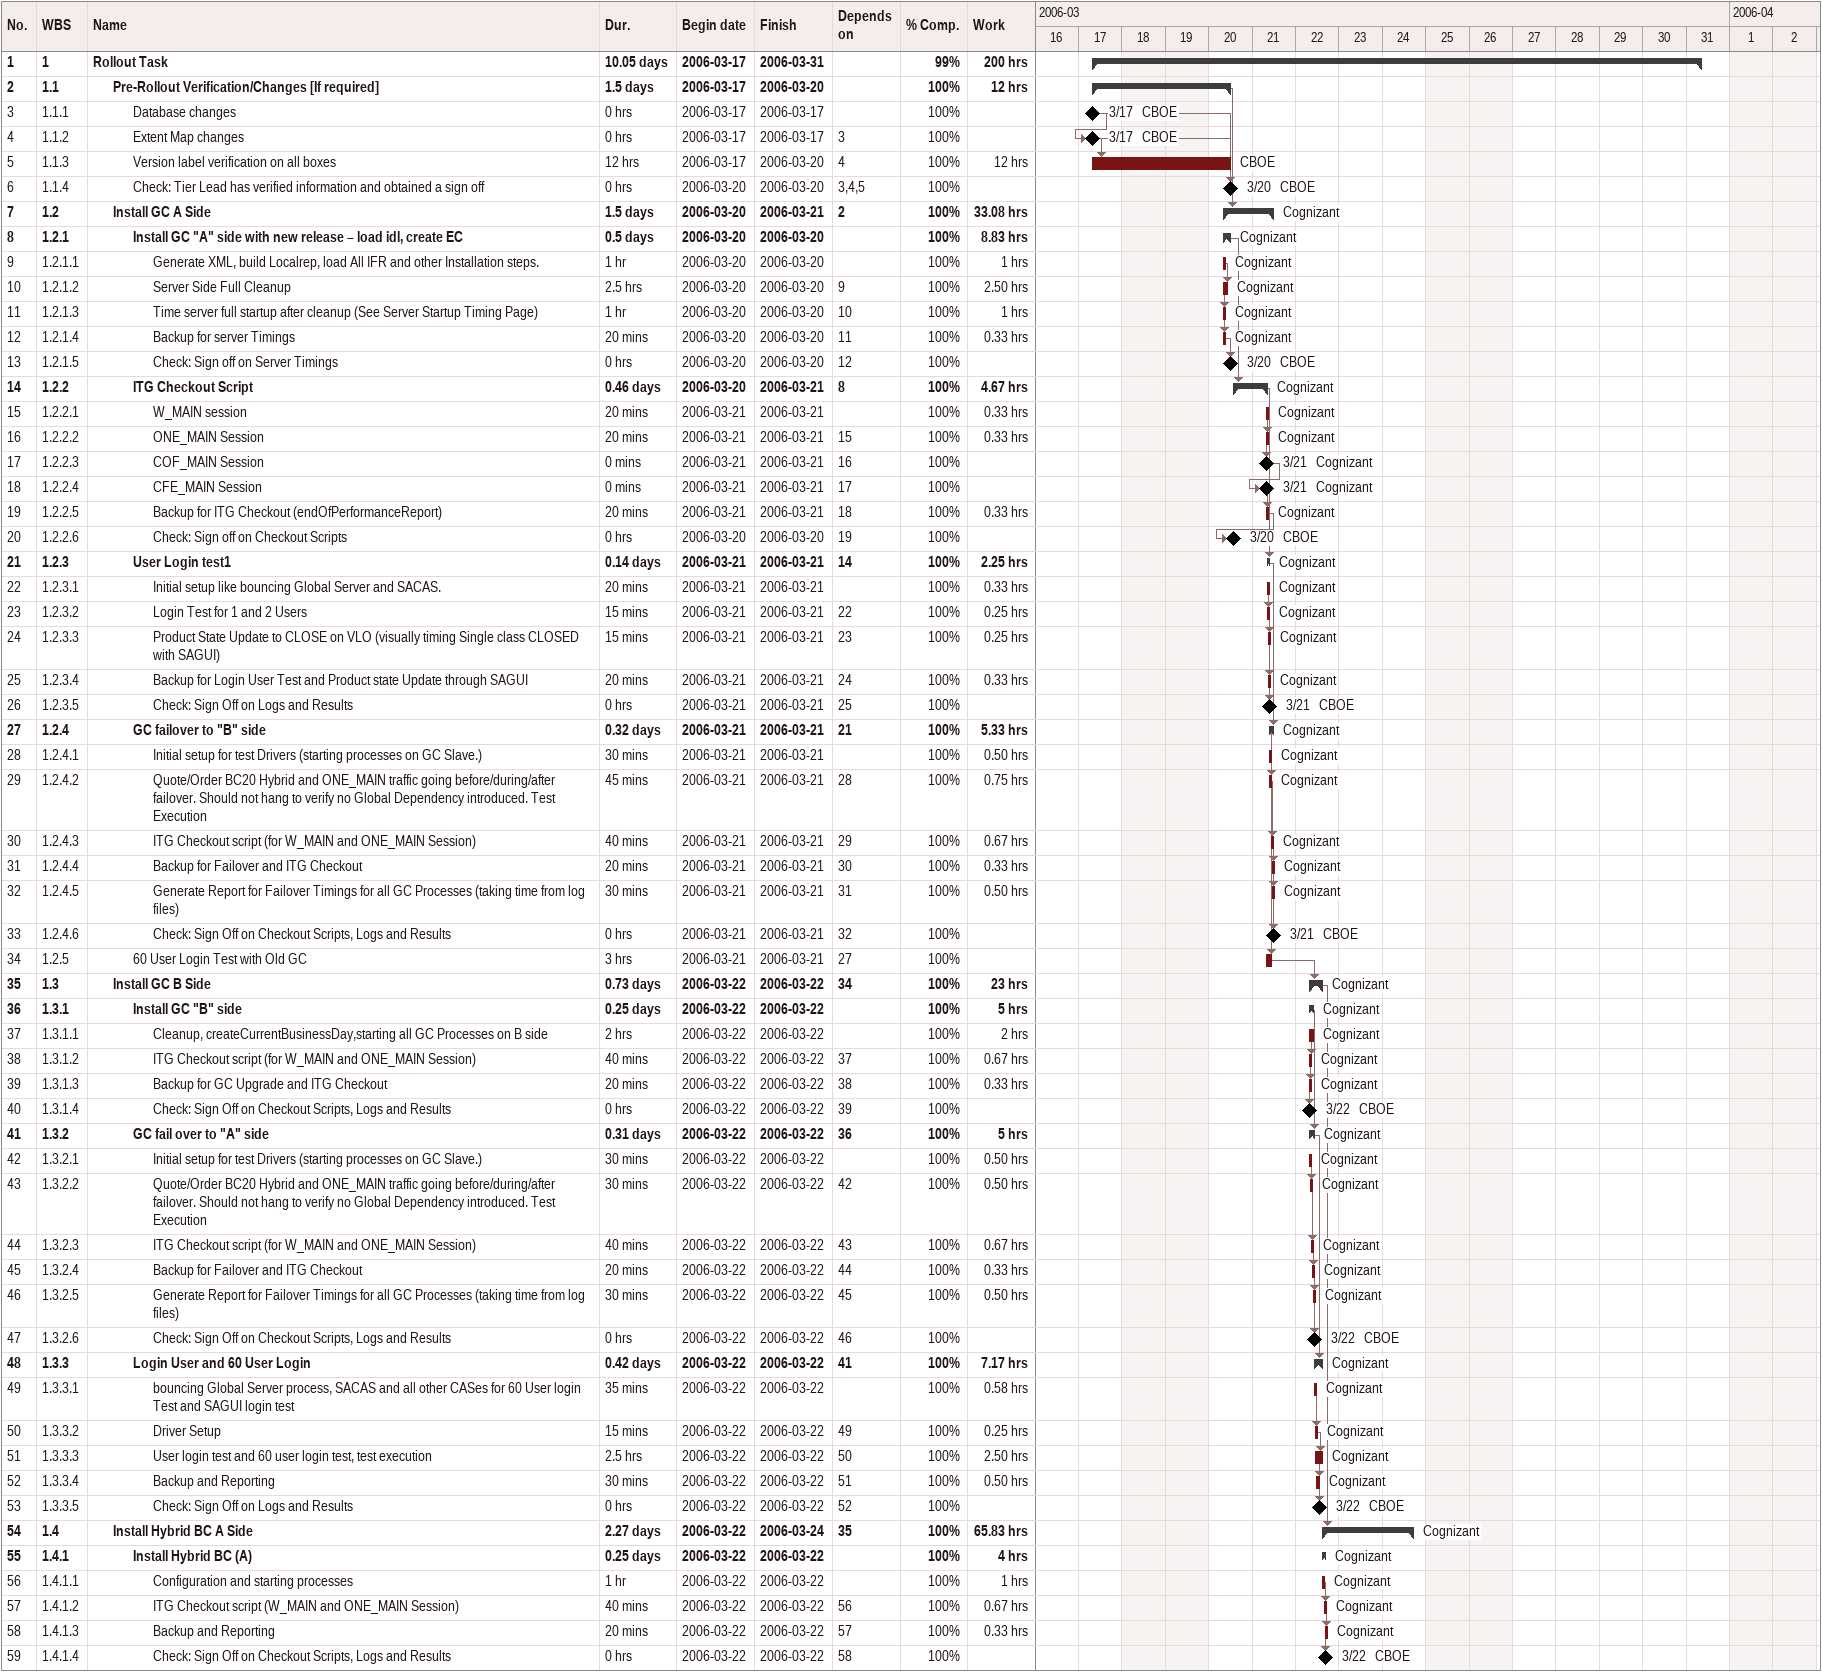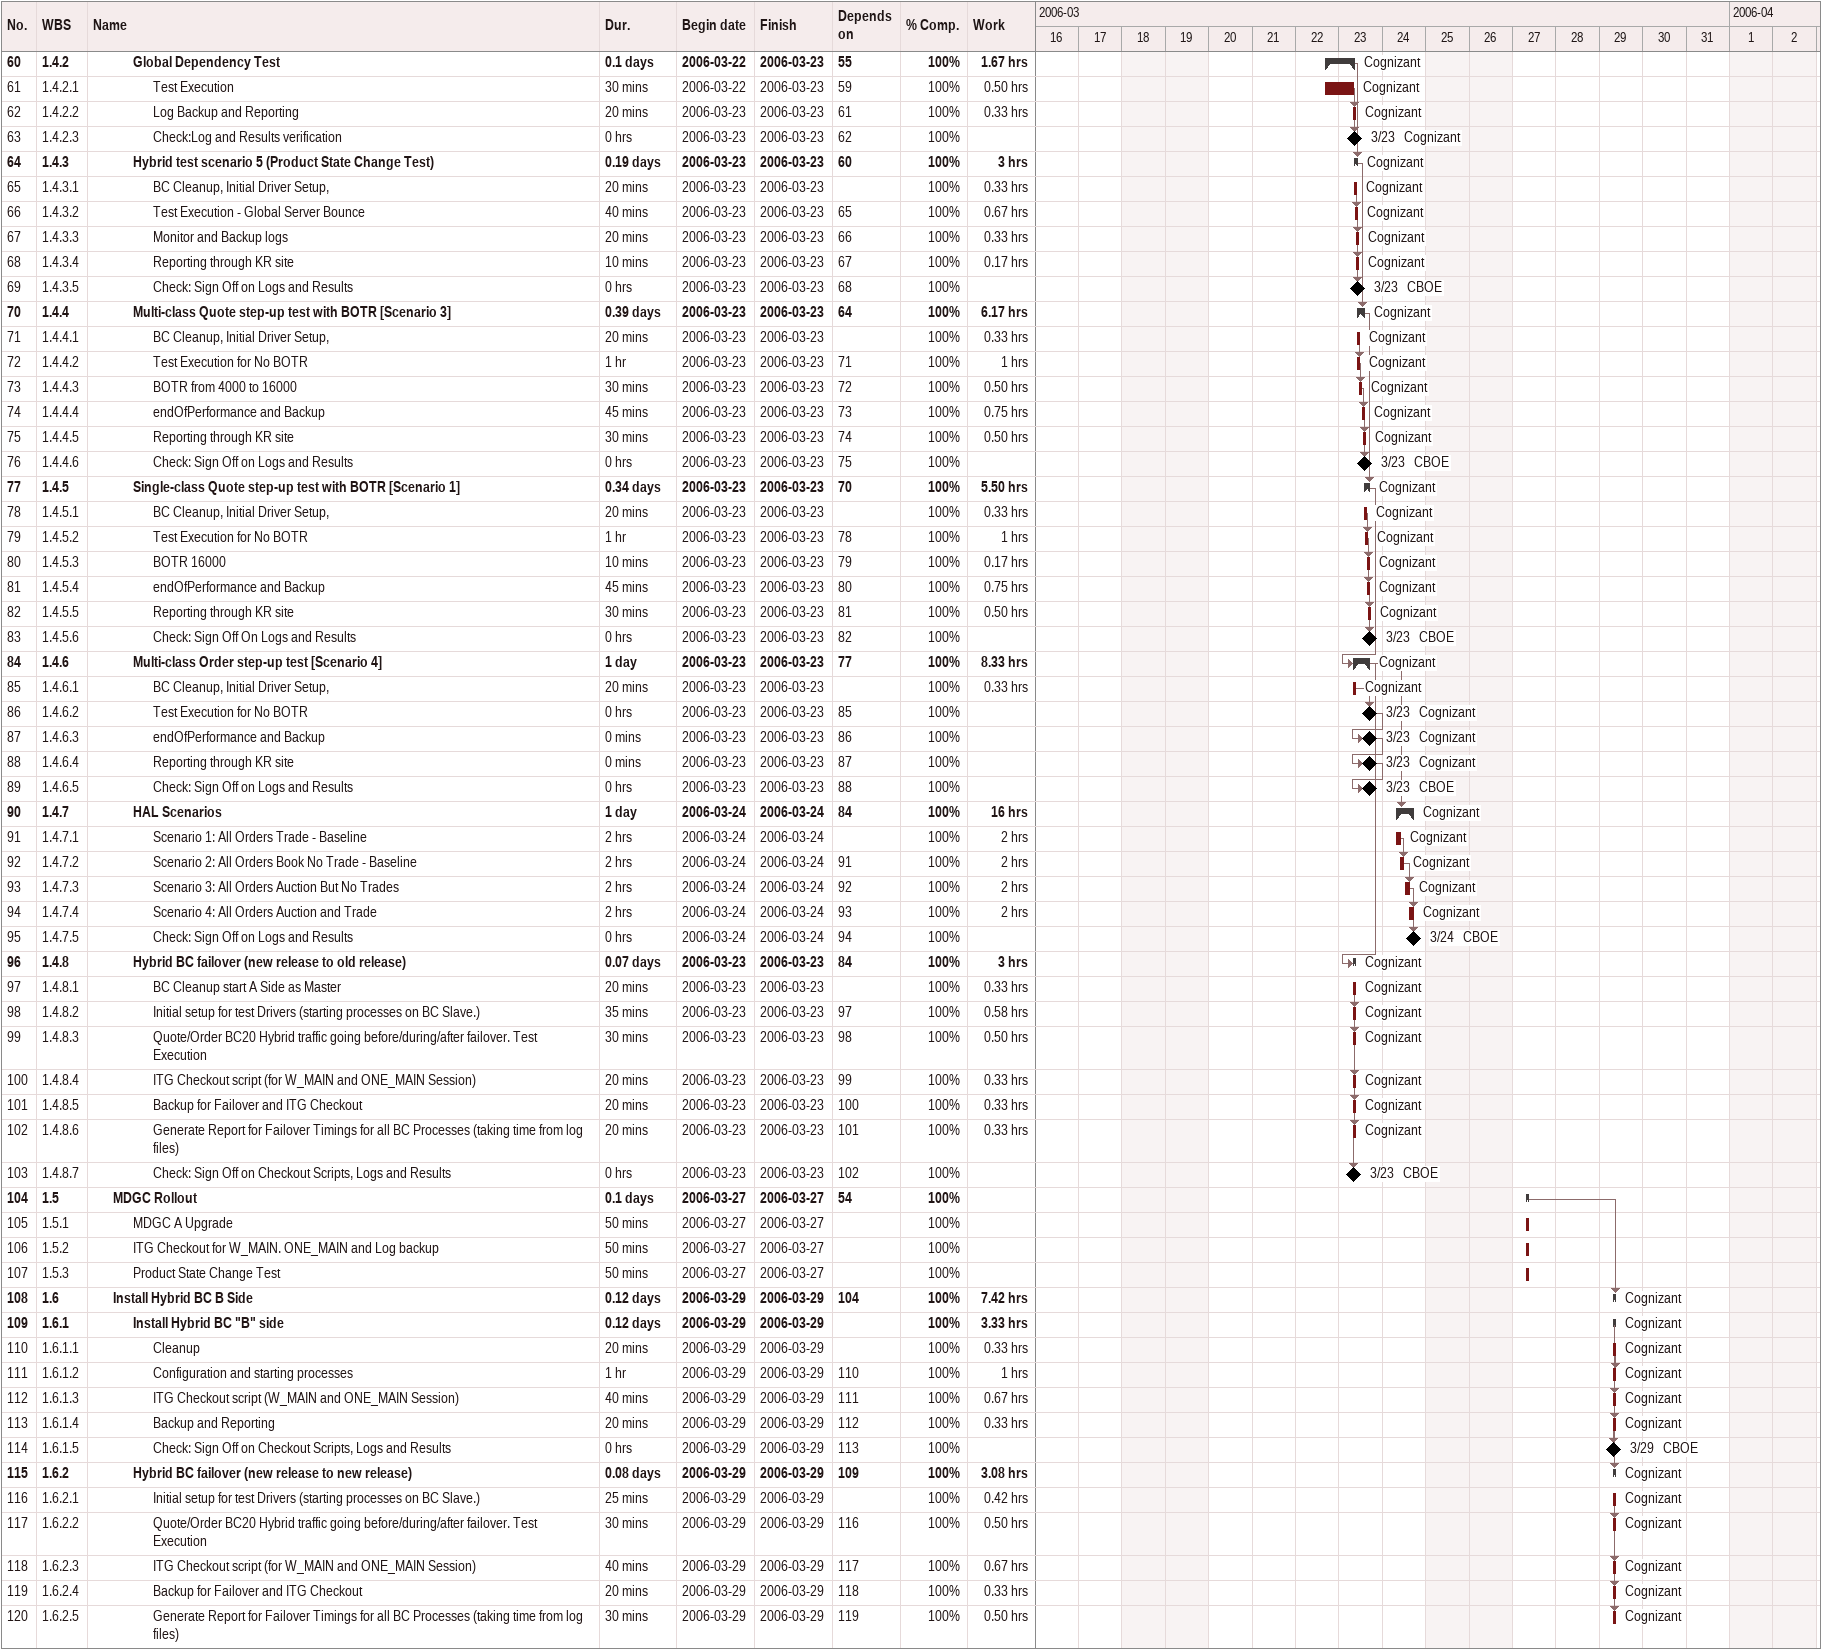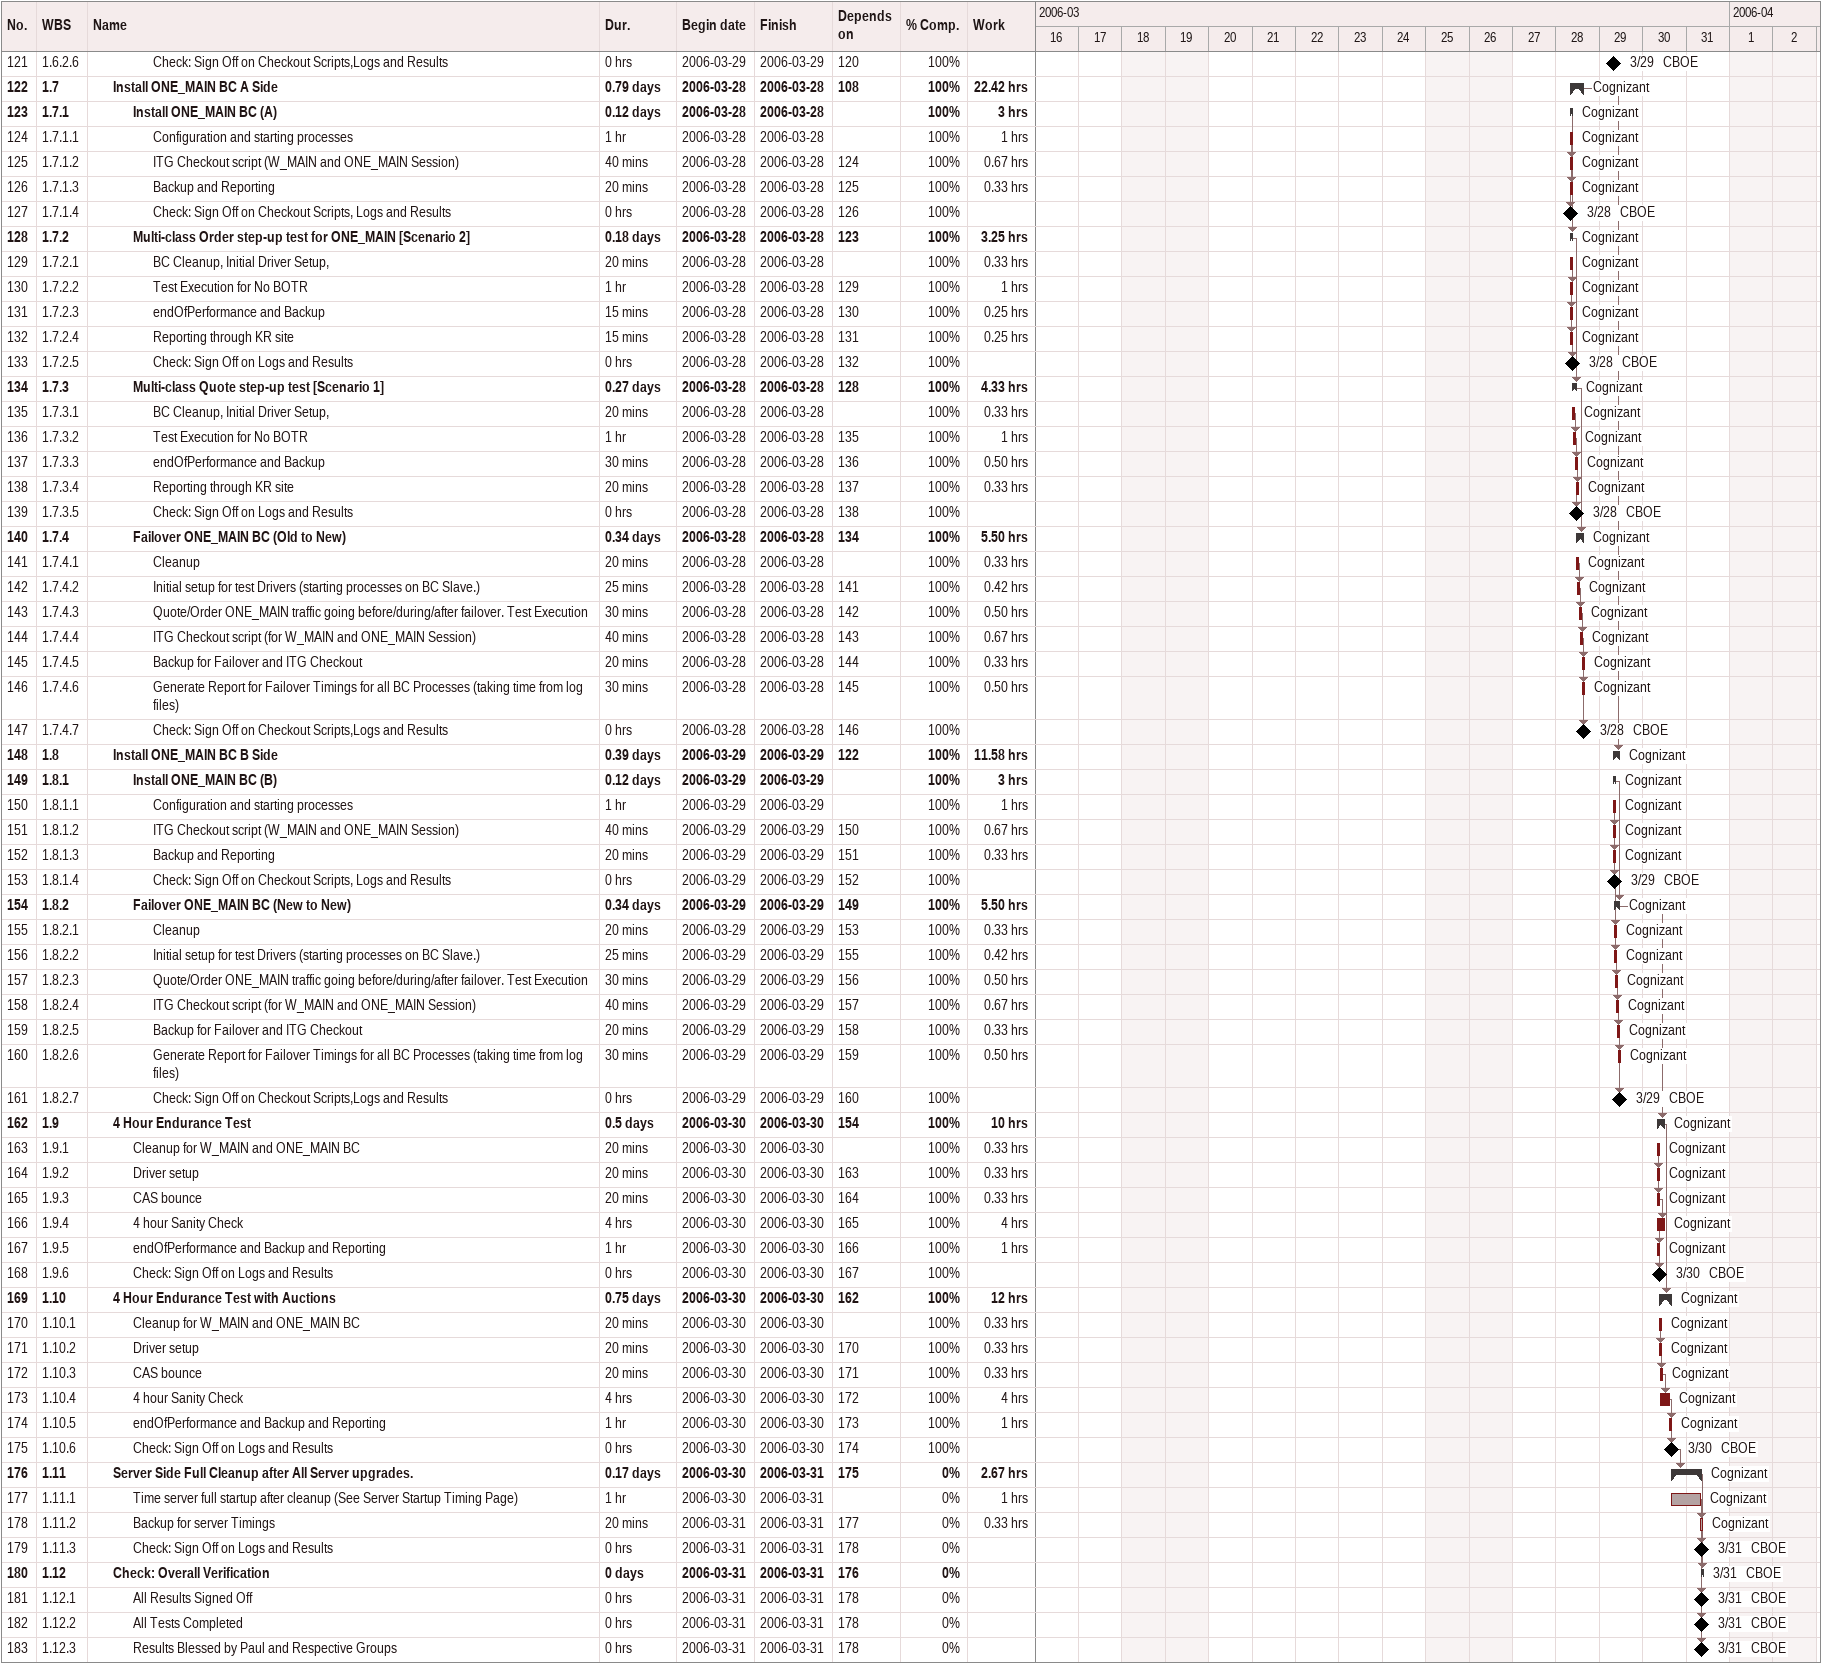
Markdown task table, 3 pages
| ID | WBS | Task | Duration | Start | Finish | Predecessors | Resources | % complete | Work (h) |
|---|---|---|---|---|---|---|---|---|---|
| 1 | 1 | **Rollout Task** | 10.05d | 2006-03-17 | 2006-03-31 |  |  | 99 | 200 |
| 2 | 1.1 | **Pre-Rollout Verification/Changes [If required]** | 1.5d | 2006-03-17 | 2006-03-20 |  |  | 100 | 12 |
| 3 | 1.1.1 | Database changes | 0h | 2006-03-17 | 2006-03-17 |  | CBOE | 100 |  |
| 4 | 1.1.2 | Extent Map changes | 0h | 2006-03-17 | 2006-03-17 | 3 | CBOE | 100 |  |
| 5 | 1.1.3 | Version label verification on all boxes | 12h | 2006-03-17 | 2006-03-20 | 4 | CBOE | 100 | 12 |
| 6 | 1.1.4 | Check: Tier Lead has verified information and obtained a sign off | 0h | 2006-03-20 | 2006-03-20 | 3, 4, 5 | CBOE | 100 |  |
| 7 | 1.2 | **Install GC A Side** | 1.5d | 2006-03-20 | 2006-03-21 | 2 | Cognizant | 100 | 33.08 |
| 8 | 1.2.1 | **Install GC "A" side with new release – load idl, create EC** | 0.5d | 2006-03-20 | 2006-03-20 |  | Cognizant | 100 | 8.83 |
| 9 | 1.2.1.1 | Generate XML, build Localrep, load All IFR and other Installation steps. | 1h | 2006-03-20 | 2006-03-20 |  | Cognizant | 100 | 1 |
| 10 | 1.2.1.2 | Server Side Full Cleanup | 2.5h | 2006-03-20 | 2006-03-20 | 9 | Cognizant | 100 | 2.50 |
| 11 | 1.2.1.3 | Time server full startup after cleanup (See Server Startup Timing Page) | 1h | 2006-03-20 | 2006-03-20 | 10 | Cognizant | 100 | 1 |
| 12 | 1.2.1.4 | Backup for server Timings | 20min | 2006-03-20 | 2006-03-20 | 11 | Cognizant | 100 | 0.33 |
| 13 | 1.2.1.5 | Check: Sign off on Server Timings | 0h | 2006-03-20 | 2006-03-20 | 12 | CBOE | 100 |  |
| 14 | 1.2.2 | **ITG Checkout Script** | 0.46d | 2006-03-20 | 2006-03-21 | 8 | Cognizant | 100 | 4.67 |
| 15 | 1.2.2.1 | W_MAIN session | 20min | 2006-03-21 | 2006-03-21 |  | Cognizant | 100 | 0.33 |
| 16 | 1.2.2.2 | ONE_MAIN Session | 20min | 2006-03-21 | 2006-03-21 | 15 | Cognizant | 100 | 0.33 |
| 17 | 1.2.2.3 | COF_MAIN Session | 0min | 2006-03-21 | 2006-03-21 | 16 | Cognizant | 100 |  |
| 18 | 1.2.2.4 | CFE_MAIN Session | 0min | 2006-03-21 | 2006-03-21 | 17 | Cognizant | 100 |  |
| 19 | 1.2.2.5 | Backup for ITG Checkout (endOfPerformanceReport) | 20min | 2006-03-21 | 2006-03-21 | 18 | Cognizant | 100 | 0.33 |
| 20 | 1.2.2.6 | Check: Sign off on Checkout Scripts | 0h | 2006-03-20 | 2006-03-20 | 19 | CBOE | 100 |  |
| 21 | 1.2.3 | **User Login test1** | 0.14d | 2006-03-21 | 2006-03-21 | 14 | Cognizant | 100 | 2.25 |
| 22 | 1.2.3.1 | Initial setup like bouncing Global Server and SACAS. | 20min | 2006-03-21 | 2006-03-21 |  | Cognizant | 100 | 0.33 |
| 23 | 1.2.3.2 | Login Test for 1 and 2 Users | 15min | 2006-03-21 | 2006-03-21 | 22 | Cognizant | 100 | 0.25 |
| 24 | 1.2.3.3 | Product State Update to CLOSE on VLO (visually timing Single class CLOSED with SAGUI) | 15min | 2006-03-21 | 2006-03-21 | 23 | Cognizant | 100 | 0.25 |
| 25 | 1.2.3.4 | Backup for Login User Test and Product state Update through SAGUI | 20min | 2006-03-21 | 2006-03-21 | 24 | Cognizant | 100 | 0.33 |
| 26 | 1.2.3.5 | Check: Sign Off on Logs and Results | 0h | 2006-03-21 | 2006-03-21 | 25 | CBOE | 100 |  |
| 27 | 1.2.4 | **GC failover to "B" side** | 0.32d | 2006-03-21 | 2006-03-21 | 21 | Cognizant | 100 | 5.33 |
| 28 | 1.2.4.1 | Initial setup for test Drivers (starting processes on GC Slave.) | 30min | 2006-03-21 | 2006-03-21 |  | Cognizant | 100 | 0.50 |
| 29 | 1.2.4.2 | Quote/Order BC20 Hybrid and ONE_MAIN traffic going before/during/after failover. Should not hang to verify no Global Dependency introduced. Test Execution | 45min | 2006-03-21 | 2006-03-21 | 28 | Cognizant | 100 | 0.75 |
| 30 | 1.2.4.3 | ITG Checkout script (for W_MAIN and ONE_MAIN Session) | 40min | 2006-03-21 | 2006-03-21 | 29 | Cognizant | 100 | 0.67 |
| 31 | 1.2.4.4 | Backup for Failover and ITG Checkout | 20min | 2006-03-21 | 2006-03-21 | 30 | Cognizant | 100 | 0.33 |
| 32 | 1.2.4.5 | Generate Report for Failover Timings for all GC Processes (taking time from log files) | 30min | 2006-03-21 | 2006-03-21 | 31 | Cognizant | 100 | 0.50 |
| 33 | 1.2.4.6 | Check: Sign Off on Checkout Scripts, Logs and Results | 0h | 2006-03-21 | 2006-03-21 | 32 | CBOE | 100 |  |
| 34 | 1.2.5 | 60 User Login Test with Old GC | 3h | 2006-03-21 | 2006-03-21 | 27 |  | 100 |  |
| 35 | 1.3 | **Install GC B Side** | 0.73d | 2006-03-22 | 2006-03-22 | 34 | Cognizant | 100 | 23 |
| 36 | 1.3.1 | **Install GC "B" side** | 0.25d | 2006-03-22 | 2006-03-22 |  | Cognizant | 100 | 5 |
| 37 | 1.3.1.1 | Cleanup, createCurrentBusinessDay,starting all GC Processes on B side | 2h | 2006-03-22 | 2006-03-22 |  | Cognizant | 100 | 2 |
| 38 | 1.3.1.2 | ITG Checkout script (for W_MAIN and ONE_MAIN Session) | 40min | 2006-03-22 | 2006-03-22 | 37 | Cognizant | 100 | 0.67 |
| 39 | 1.3.1.3 | Backup for GC Upgrade and ITG Checkout | 20min | 2006-03-22 | 2006-03-22 | 38 | Cognizant | 100 | 0.33 |
| 40 | 1.3.1.4 | Check: Sign Off on Checkout Scripts, Logs and Results | 0h | 2006-03-22 | 2006-03-22 | 39 | CBOE | 100 |  |
| 41 | 1.3.2 | **GC fail over to "A" side** | 0.31d | 2006-03-22 | 2006-03-22 | 36 | Cognizant | 100 | 5 |
| 42 | 1.3.2.1 | Initial setup for test Drivers (starting processes on GC Slave.) | 30min | 2006-03-22 | 2006-03-22 |  | Cognizant | 100 | 0.50 |
| 43 | 1.3.2.2 | Quote/Order BC20 Hybrid and ONE_MAIN traffic going before/during/after failover. Should not hang to verify no Global Dependency introduced. Test Execution | 30min | 2006-03-22 | 2006-03-22 | 42 | Cognizant | 100 | 0.50 |
| 44 | 1.3.2.3 | ITG Checkout script (for W_MAIN and ONE_MAIN Session) | 40min | 2006-03-22 | 2006-03-22 | 43 | Cognizant | 100 | 0.67 |
| 45 | 1.3.2.4 | Backup for Failover and ITG Checkout | 20min | 2006-03-22 | 2006-03-22 | 44 | Cognizant | 100 | 0.33 |
| 46 | 1.3.2.5 | Generate Report for Failover Timings for all GC Processes (taking time from log files) | 30min | 2006-03-22 | 2006-03-22 | 45 | Cognizant | 100 | 0.50 |
| 47 | 1.3.2.6 | Check: Sign Off on Checkout Scripts, Logs and Results | 0h | 2006-03-22 | 2006-03-22 | 46 | CBOE | 100 |  |
| 48 | 1.3.3 | **Login User and 60 User Login** | 0.42d | 2006-03-22 | 2006-03-22 | 41 | Cognizant | 100 | 7.17 |
| 49 | 1.3.3.1 | bouncing Global Server process, SACAS and all other CASes for 60 User login Test and SAGUI login test | 35min | 2006-03-22 | 2006-03-22 |  | Cognizant | 100 | 0.58 |
| 50 | 1.3.3.2 | Driver Setup | 15min | 2006-03-22 | 2006-03-22 | 49 | Cognizant | 100 | 0.25 |
| 51 | 1.3.3.3 | User login test and 60 user login test, test execution | 2.5h | 2006-03-22 | 2006-03-22 | 50 | Cognizant | 100 | 2.50 |
| 52 | 1.3.3.4 | Backup and Reporting | 30min | 2006-03-22 | 2006-03-22 | 51 | Cognizant | 100 | 0.50 |
| 53 | 1.3.3.5 | Check: Sign Off on Logs and Results | 0h | 2006-03-22 | 2006-03-22 | 52 | CBOE | 100 |  |
| 54 | 1.4 | **Install Hybrid BC A Side** | 2.27d | 2006-03-22 | 2006-03-24 | 35 | Cognizant | 100 | 65.83 |
| 55 | 1.4.1 | **Install Hybrid BC (A)** | 0.25d | 2006-03-22 | 2006-03-22 |  | Cognizant | 100 | 4 |
| 56 | 1.4.1.1 | Configuration and starting processes | 1h | 2006-03-22 | 2006-03-22 |  | Cognizant | 100 | 1 |
| 57 | 1.4.1.2 | ITG Checkout script (W_MAIN and ONE_MAIN Session) | 40min | 2006-03-22 | 2006-03-22 | 56 | Cognizant | 100 | 0.67 |
| 58 | 1.4.1.3 | Backup and Reporting | 20min | 2006-03-22 | 2006-03-22 | 57 | Cognizant | 100 | 0.33 |
| 59 | 1.4.1.4 | Check: Sign Off on Checkout Scripts, Logs and Results | 0h | 2006-03-22 | 2006-03-22 | 58 | CBOE | 100 |  |
| 60 | 1.4.2 | **Global Dependency Test** | 0.1d | 2006-03-22 | 2006-03-23 | 55 | Cognizant | 100 | 1.67 |
| 61 | 1.4.2.1 | Test Execution | 30min | 2006-03-22 | 2006-03-23 | 59 | Cognizant | 100 | 0.50 |
| 62 | 1.4.2.2 | Log Backup and Reporting | 20min | 2006-03-23 | 2006-03-23 | 61 | Cognizant | 100 | 0.33 |
| 63 | 1.4.2.3 | Check:Log and Results verification | 0h | 2006-03-23 | 2006-03-23 | 62 | Cognizant | 100 |  |
| 64 | 1.4.3 | **Hybrid test scenario 5 (Product State Change Test)** | 0.19d | 2006-03-23 | 2006-03-23 | 60 | Cognizant | 100 | 3 |
| 65 | 1.4.3.1 | BC Cleanup, Initial Driver Setup, | 20min | 2006-03-23 | 2006-03-23 |  | Cognizant | 100 | 0.33 |
| 66 | 1.4.3.2 | Test Execution - Global Server Bounce | 40min | 2006-03-23 | 2006-03-23 | 65 | Cognizant | 100 | 0.67 |
| 67 | 1.4.3.3 | Monitor and Backup logs | 20min | 2006-03-23 | 2006-03-23 | 66 | Cognizant | 100 | 0.33 |
| 68 | 1.4.3.4 | Reporting through KR site | 10min | 2006-03-23 | 2006-03-23 | 67 | Cognizant | 100 | 0.17 |
| 69 | 1.4.3.5 | Check: Sign Off on Logs and Results | 0h | 2006-03-23 | 2006-03-23 | 68 | CBOE | 100 |  |
| 70 | 1.4.4 | **Multi-class Quote step-up test with BOTR [Scenario 3]** | 0.39d | 2006-03-23 | 2006-03-23 | 64 | Cognizant | 100 | 6.17 |
| 71 | 1.4.4.1 | BC Cleanup, Initial Driver Setup, | 20min | 2006-03-23 | 2006-03-23 |  | Cognizant | 100 | 0.33 |
| 72 | 1.4.4.2 | Test Execution for No BOTR | 1h | 2006-03-23 | 2006-03-23 | 71 | Cognizant | 100 | 1 |
| 73 | 1.4.4.3 | BOTR from 4000 to 16000 | 30min | 2006-03-23 | 2006-03-23 | 72 | Cognizant | 100 | 0.50 |
| 74 | 1.4.4.4 | endOfPerformance and Backup | 45min | 2006-03-23 | 2006-03-23 | 73 | Cognizant | 100 | 0.75 |
| 75 | 1.4.4.5 | Reporting through KR site | 30min | 2006-03-23 | 2006-03-23 | 74 | Cognizant | 100 | 0.50 |
| 76 | 1.4.4.6 | Check: Sign Off on Logs and Results | 0h | 2006-03-23 | 2006-03-23 | 75 | CBOE | 100 |  |
| 77 | 1.4.5 | **Single-class Quote step-up test with BOTR [Scenario 1]** | 0.34d | 2006-03-23 | 2006-03-23 | 70 | Cognizant | 100 | 5.50 |
| 78 | 1.4.5.1 | BC Cleanup, Initial Driver Setup, | 20min | 2006-03-23 | 2006-03-23 |  | Cognizant | 100 | 0.33 |
| 79 | 1.4.5.2 | Test Execution for No BOTR | 1h | 2006-03-23 | 2006-03-23 | 78 | Cognizant | 100 | 1 |
| 80 | 1.4.5.3 | BOTR 16000 | 10min | 2006-03-23 | 2006-03-23 | 79 | Cognizant | 100 | 0.17 |
| 81 | 1.4.5.4 | endOfPerformance and Backup | 45min | 2006-03-23 | 2006-03-23 | 80 | Cognizant | 100 | 0.75 |
| 82 | 1.4.5.5 | Reporting through KR site | 30min | 2006-03-23 | 2006-03-23 | 81 | Cognizant | 100 | 0.50 |
| 83 | 1.4.5.6 | Check: Sign Off On Logs and Results | 0h | 2006-03-23 | 2006-03-23 | 82 | CBOE | 100 |  |
| 84 | 1.4.6 | **Multi-class Order step-up test [Scenario 4]** | 1d | 2006-03-23 | 2006-03-23 | 77 | Cognizant | 100 | 8.33 |
| 85 | 1.4.6.1 | BC Cleanup, Initial Driver Setup, | 20min | 2006-03-23 | 2006-03-23 |  | Cognizant | 100 | 0.33 |
| 86 | 1.4.6.2 | Test Execution for No BOTR | 0h | 2006-03-23 | 2006-03-23 | 85 | Cognizant | 100 |  |
| 87 | 1.4.6.3 | endOfPerformance and Backup | 0min | 2006-03-23 | 2006-03-23 | 86 | Cognizant | 100 |  |
| 88 | 1.4.6.4 | Reporting through KR site | 0min | 2006-03-23 | 2006-03-23 | 87 | Cognizant | 100 |  |
| 89 | 1.4.6.5 | Check: Sign Off on Logs and Results | 0h | 2006-03-23 | 2006-03-23 | 88 | CBOE | 100 |  |
| 90 | 1.4.7 | **HAL Scenarios** | 1d | 2006-03-24 | 2006-03-24 | 84 | Cognizant | 100 | 16 |
| 91 | 1.4.7.1 | Scenario 1: All Orders Trade - Baseline | 2h | 2006-03-24 | 2006-03-24 |  | Cognizant | 100 | 2 |
| 92 | 1.4.7.2 | Scenario 2: All Orders Book No Trade - Baseline | 2h | 2006-03-24 | 2006-03-24 | 91 | Cognizant | 100 | 2 |
| 93 | 1.4.7.3 | Scenario 3: All Orders Auction But No Trades | 2h | 2006-03-24 | 2006-03-24 | 92 | Cognizant | 100 | 2 |
| 94 | 1.4.7.4 | Scenario 4: All Orders Auction and Trade | 2h | 2006-03-24 | 2006-03-24 | 93 | Cognizant | 100 | 2 |
| 95 | 1.4.7.5 | Check: Sign Off on Logs and Results | 0h | 2006-03-24 | 2006-03-24 | 94 | CBOE | 100 |  |
| 96 | 1.4.8 | **Hybrid BC failover (new release to old release)** | 0.07d | 2006-03-23 | 2006-03-23 | 84 | Cognizant | 100 | 3 |
| 97 | 1.4.8.1 | BC Cleanup start A Side as Master | 20min | 2006-03-23 | 2006-03-23 |  | Cognizant | 100 | 0.33 |
| 98 | 1.4.8.2 | Initial setup for test Drivers (starting processes on BC Slave.) | 35min | 2006-03-23 | 2006-03-23 | 97 | Cognizant | 100 | 0.58 |
| 99 | 1.4.8.3 | Quote/Order BC20 Hybrid traffic going before/during/after failover. Test Execution | 30min | 2006-03-23 | 2006-03-23 | 98 | Cognizant | 100 | 0.50 |
| 100 | 1.4.8.4 | ITG Checkout script (for W_MAIN and ONE_MAIN Session) | 20min | 2006-03-23 | 2006-03-23 | 99 | Cognizant | 100 | 0.33 |
| 101 | 1.4.8.5 | Backup for Failover and ITG Checkout | 20min | 2006-03-23 | 2006-03-23 | 100 | Cognizant | 100 | 0.33 |
| 102 | 1.4.8.6 | Generate Report for Failover Timings for all BC Processes (taking time from log files) | 20min | 2006-03-23 | 2006-03-23 | 101 | Cognizant | 100 | 0.33 |
| 103 | 1.4.8.7 | Check: Sign Off on Checkout Scripts, Logs and Results | 0h | 2006-03-23 | 2006-03-23 | 102 | CBOE | 100 |  |
| 104 | 1.5 | **MDGC Rollout** | 0.1d | 2006-03-27 | 2006-03-27 | 54 |  | 100 |  |
| 105 | 1.5.1 | MDGC A Upgrade | 50min | 2006-03-27 | 2006-03-27 |  |  | 100 |  |
| 106 | 1.5.2 | ITG Checkout for W_MAIN. ONE_MAIN and Log backup | 50min | 2006-03-27 | 2006-03-27 |  |  | 100 |  |
| 107 | 1.5.3 | Product State Change Test | 50min | 2006-03-27 | 2006-03-27 |  |  | 100 |  |
| 108 | 1.6 | **Install Hybrid BC B Side** | 0.12d | 2006-03-29 | 2006-03-29 | 104 | Cognizant | 100 | 7.42 |
| 109 | 1.6.1 | **Install Hybrid BC "B" side** | 0.12d | 2006-03-29 | 2006-03-29 |  | Cognizant | 100 | 3.33 |
| 110 | 1.6.1.1 | Cleanup | 20min | 2006-03-29 | 2006-03-29 |  | Cognizant | 100 | 0.33 |
| 111 | 1.6.1.2 | Configuration and starting processes | 1h | 2006-03-29 | 2006-03-29 | 110 | Cognizant | 100 | 1 |
| 112 | 1.6.1.3 | ITG Checkout script (W_MAIN and ONE_MAIN Session) | 40min | 2006-03-29 | 2006-03-29 | 111 | Cognizant | 100 | 0.67 |
| 113 | 1.6.1.4 | Backup and Reporting | 20min | 2006-03-29 | 2006-03-29 | 112 | Cognizant | 100 | 0.33 |
| 114 | 1.6.1.5 | Check: Sign Off on Checkout Scripts, Logs and Results | 0h | 2006-03-29 | 2006-03-29 | 113 | CBOE | 100 |  |
| 115 | 1.6.2 | **Hybrid BC failover (new release to new release)** | 0.08d | 2006-03-29 | 2006-03-29 | 109 | Cognizant | 100 | 3.08 |
| 116 | 1.6.2.1 | Initial setup for test Drivers (starting processes on BC Slave.) | 25min | 2006-03-29 | 2006-03-29 |  | Cognizant | 100 | 0.42 |
| 117 | 1.6.2.2 | Quote/Order BC20 Hybrid traffic going before/during/after failover. Test Execution | 30min | 2006-03-29 | 2006-03-29 | 116 | Cognizant | 100 | 0.50 |
| 118 | 1.6.2.3 | ITG Checkout script (for W_MAIN and ONE_MAIN Session) | 40min | 2006-03-29 | 2006-03-29 | 117 | Cognizant | 100 | 0.67 |
| 119 | 1.6.2.4 | Backup for Failover and ITG Checkout | 20min | 2006-03-29 | 2006-03-29 | 118 | Cognizant | 100 | 0.33 |
| 120 | 1.6.2.5 | Generate Report for Failover Timings for all BC Processes (taking time from log files) | 30min | 2006-03-29 | 2006-03-29 | 119 | Cognizant | 100 | 0.50 |
| 121 | 1.6.2.6 | Check: Sign Off on Checkout Scripts,Logs and Results | 0h | 2006-03-29 | 2006-03-29 | 120 | CBOE | 100 |  |
| 122 | 1.7 | **Install ONE_MAIN BC A Side** | 0.79d | 2006-03-28 | 2006-03-28 | 108 | Cognizant | 100 | 22.42 |
| 123 | 1.7.1 | **Install ONE_MAIN BC (A)** | 0.12d | 2006-03-28 | 2006-03-28 |  | Cognizant | 100 | 3 |
| 124 | 1.7.1.1 | Configuration and starting processes | 1h | 2006-03-28 | 2006-03-28 |  | Cognizant | 100 | 1 |
| 125 | 1.7.1.2 | ITG Checkout script (W_MAIN and ONE_MAIN Session) | 40min | 2006-03-28 | 2006-03-28 | 124 | Cognizant | 100 | 0.67 |
| 126 | 1.7.1.3 | Backup and Reporting | 20min | 2006-03-28 | 2006-03-28 | 125 | Cognizant | 100 | 0.33 |
| 127 | 1.7.1.4 | Check: Sign Off on Checkout Scripts, Logs and Results | 0h | 2006-03-28 | 2006-03-28 | 126 | CBOE | 100 |  |
| 128 | 1.7.2 | **Multi-class Order step-up test for ONE_MAIN [Scenario 2]** | 0.18d | 2006-03-28 | 2006-03-28 | 123 | Cognizant | 100 | 3.25 |
| 129 | 1.7.2.1 | BC Cleanup, Initial Driver Setup, | 20min | 2006-03-28 | 2006-03-28 |  | Cognizant | 100 | 0.33 |
| 130 | 1.7.2.2 | Test Execution for No BOTR | 1h | 2006-03-28 | 2006-03-28 | 129 | Cognizant | 100 | 1 |
| 131 | 1.7.2.3 | endOfPerformance and Backup | 15min | 2006-03-28 | 2006-03-28 | 130 | Cognizant | 100 | 0.25 |
| 132 | 1.7.2.4 | Reporting through KR site | 15min | 2006-03-28 | 2006-03-28 | 131 | Cognizant | 100 | 0.25 |
| 133 | 1.7.2.5 | Check: Sign Off on Logs and Results | 0h | 2006-03-28 | 2006-03-28 | 132 | CBOE | 100 |  |
| 134 | 1.7.3 | **Multi-class Quote step-up test [Scenario 1]** | 0.27d | 2006-03-28 | 2006-03-28 | 128 | Cognizant | 100 | 4.33 |
| 135 | 1.7.3.1 | BC Cleanup, Initial Driver Setup, | 20min | 2006-03-28 | 2006-03-28 |  | Cognizant | 100 | 0.33 |
| 136 | 1.7.3.2 | Test Execution for No BOTR | 1h | 2006-03-28 | 2006-03-28 | 135 | Cognizant | 100 | 1 |
| 137 | 1.7.3.3 | endOfPerformance and Backup | 30min | 2006-03-28 | 2006-03-28 | 136 | Cognizant | 100 | 0.50 |
| 138 | 1.7.3.4 | Reporting through KR site | 20min | 2006-03-28 | 2006-03-28 | 137 | Cognizant | 100 | 0.33 |
| 139 | 1.7.3.5 | Check: Sign Off on Logs and Results | 0h | 2006-03-28 | 2006-03-28 | 138 | CBOE | 100 |  |
| 140 | 1.7.4 | **Failover ONE_MAIN BC (Old to New)** | 0.34d | 2006-03-28 | 2006-03-28 | 134 | Cognizant | 100 | 5.50 |
| 141 | 1.7.4.1 | Cleanup | 20min | 2006-03-28 | 2006-03-28 |  | Cognizant | 100 | 0.33 |
| 142 | 1.7.4.2 | Initial setup for test Drivers (starting processes on BC Slave.) | 25min | 2006-03-28 | 2006-03-28 | 141 | Cognizant | 100 | 0.42 |
| 143 | 1.7.4.3 | Quote/Order ONE_MAIN traffic going before/during/after failover. Test Execution | 30min | 2006-03-28 | 2006-03-28 | 142 | Cognizant | 100 | 0.50 |
| 144 | 1.7.4.4 | ITG Checkout script (for W_MAIN and ONE_MAIN Session) | 40min | 2006-03-28 | 2006-03-28 | 143 | Cognizant | 100 | 0.67 |
| 145 | 1.7.4.5 | Backup for Failover and ITG Checkout | 20min | 2006-03-28 | 2006-03-28 | 144 | Cognizant | 100 | 0.33 |
| 146 | 1.7.4.6 | Generate Report for Failover Timings for all BC Processes (taking time from log files) | 30min | 2006-03-28 | 2006-03-28 | 145 | Cognizant | 100 | 0.50 |
| 147 | 1.7.4.7 | Check: Sign Off on Checkout Scripts,Logs and Results | 0h | 2006-03-28 | 2006-03-28 | 146 | CBOE | 100 |  |
| 148 | 1.8 | **Install ONE_MAIN BC B Side** | 0.39d | 2006-03-29 | 2006-03-29 | 122 | Cognizant | 100 | 11.58 |
| 149 | 1.8.1 | **Install ONE_MAIN BC (B)** | 0.12d | 2006-03-29 | 2006-03-29 |  | Cognizant | 100 | 3 |
| 150 | 1.8.1.1 | Configuration and starting processes | 1h | 2006-03-29 | 2006-03-29 |  | Cognizant | 100 | 1 |
| 151 | 1.8.1.2 | ITG Checkout script (W_MAIN and ONE_MAIN Session) | 40min | 2006-03-29 | 2006-03-29 | 150 | Cognizant | 100 | 0.67 |
| 152 | 1.8.1.3 | Backup and Reporting | 20min | 2006-03-29 | 2006-03-29 | 151 | Cognizant | 100 | 0.33 |
| 153 | 1.8.1.4 | Check: Sign Off on Checkout Scripts, Logs and Results | 0h | 2006-03-29 | 2006-03-29 | 152 | CBOE | 100 |  |
| 154 | 1.8.2 | **Failover ONE_MAIN BC (New to New)** | 0.34d | 2006-03-29 | 2006-03-29 | 149 | Cognizant | 100 | 5.50 |
| 155 | 1.8.2.1 | Cleanup | 20min | 2006-03-29 | 2006-03-29 | 153 | Cognizant | 100 | 0.33 |
| 156 | 1.8.2.2 | Initial setup for test Drivers (starting processes on BC Slave.) | 25min | 2006-03-29 | 2006-03-29 | 155 | Cognizant | 100 | 0.42 |
| 157 | 1.8.2.3 | Quote/Order ONE_MAIN traffic going before/during/after failover. Test Execution | 30min | 2006-03-29 | 2006-03-29 | 156 | Cognizant | 100 | 0.50 |
| 158 | 1.8.2.4 | ITG Checkout script (for W_MAIN and ONE_MAIN Session) | 40min | 2006-03-29 | 2006-03-29 | 157 | Cognizant | 100 | 0.67 |
| 159 | 1.8.2.5 | Backup for Failover and ITG Checkout | 20min | 2006-03-29 | 2006-03-29 | 158 | Cognizant | 100 | 0.33 |
| 160 | 1.8.2.6 | Generate Report for Failover Timings for all BC Processes (taking time from log files) | 30min | 2006-03-29 | 2006-03-29 | 159 | Cognizant | 100 | 0.50 |
| 161 | 1.8.2.7 | Check: Sign Off on Checkout Scripts,Logs and Results | 0h | 2006-03-29 | 2006-03-29 | 160 | CBOE | 100 |  |
| 162 | 1.9 | **4 Hour Endurance Test** | 0.5d | 2006-03-30 | 2006-03-30 | 154 | Cognizant | 100 | 10 |
| 163 | 1.9.1 | Cleanup for W_MAIN and ONE_MAIN BC | 20min | 2006-03-30 | 2006-03-30 |  | Cognizant | 100 | 0.33 |
| 164 | 1.9.2 | Driver setup | 20min | 2006-03-30 | 2006-03-30 | 163 | Cognizant | 100 | 0.33 |
| 165 | 1.9.3 | CAS bounce | 20min | 2006-03-30 | 2006-03-30 | 164 | Cognizant | 100 | 0.33 |
| 166 | 1.9.4 | 4 hour Sanity Check | 4h | 2006-03-30 | 2006-03-30 | 165 | Cognizant | 100 | 4 |
| 167 | 1.9.5 | endOfPerformance and Backup and Reporting | 1h | 2006-03-30 | 2006-03-30 | 166 | Cognizant | 100 | 1 |
| 168 | 1.9.6 | Check: Sign Off on Logs and Results | 0h | 2006-03-30 | 2006-03-30 | 167 | CBOE | 100 |  |
| 169 | 1.10 | **4 Hour Endurance Test with Auctions** | 0.75d | 2006-03-30 | 2006-03-30 | 162 | Cognizant | 100 | 12 |
| 170 | 1.10.1 | Cleanup for W_MAIN and ONE_MAIN BC | 20min | 2006-03-30 | 2006-03-30 |  | Cognizant | 100 | 0.33 |
| 171 | 1.10.2 | Driver setup | 20min | 2006-03-30 | 2006-03-30 | 170 | Cognizant | 100 | 0.33 |
| 172 | 1.10.3 | CAS bounce | 20min | 2006-03-30 | 2006-03-30 | 171 | Cognizant | 100 | 0.33 |
| 173 | 1.10.4 | 4 hour Sanity Check | 4h | 2006-03-30 | 2006-03-30 | 172 | Cognizant | 100 | 4 |
| 174 | 1.10.5 | endOfPerformance and Backup and Reporting | 1h | 2006-03-30 | 2006-03-30 | 173 | Cognizant | 100 | 1 |
| 175 | 1.10.6 | Check: Sign Off on Logs and Results | 0h | 2006-03-30 | 2006-03-30 | 174 | CBOE | 100 |  |
| 176 | 1.11 | **Server Side Full Cleanup after All Server upgrades.** | 0.17d | 2006-03-30 | 2006-03-31 | 175 | Cognizant | 0 | 2.67 |
| 177 | 1.11.1 | Time server full startup after cleanup (See Server Startup Timing Page) | 1h | 2006-03-30 | 2006-03-31 |  | Cognizant | 0 | 1 |
| 178 | 1.11.2 | Backup for server Timings | 20min | 2006-03-31 | 2006-03-31 | 177 | Cognizant | 0 | 0.33 |
| 179 | 1.11.3 | Check: Sign Off on Logs and Results | 0h | 2006-03-31 | 2006-03-31 | 178 | CBOE | 0 |  |
| 180 | 1.12 | **Check: Overall Verification** | 0d | 2006-03-31 | 2006-03-31 | 176 | CBOE | 0 |  |
| 181 | 1.12.1 | All Results Signed Off | 0h | 2006-03-31 | 2006-03-31 | 178 | CBOE | 0 |  |
| 182 | 1.12.2 | All Tests Completed | 0h | 2006-03-31 | 2006-03-31 | 178 | CBOE | 0 |  |
| 183 | 1.12.3 | Results Blessed by Paul and Respective Groups | 0h | 2006-03-31 | 2006-03-31 | 178 | CBOE | 0 |  |
